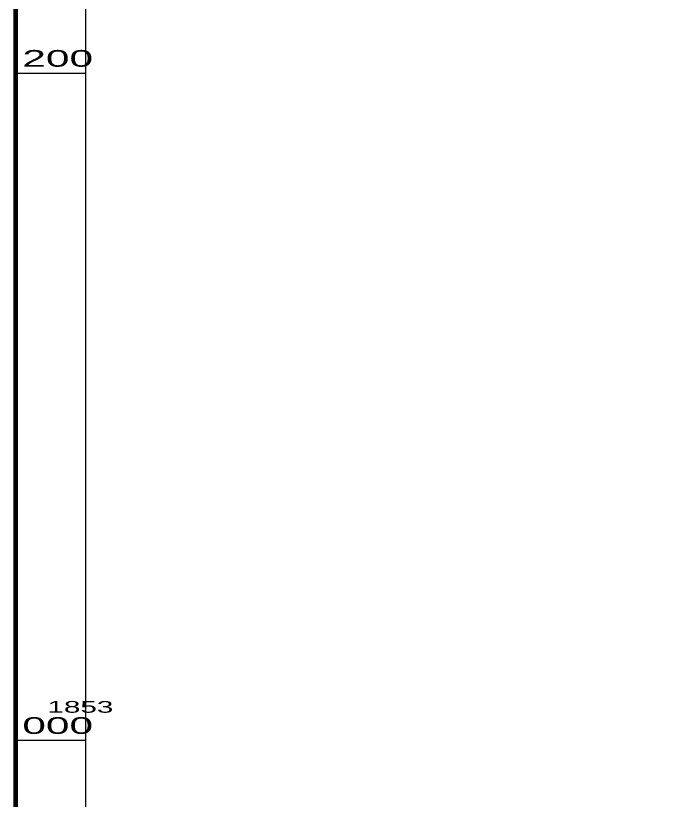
# Model space of a CAD drawing. Header units: metres. Extents: x 538779 to 540237, y 1852578 to 1854294.
# Drawn here: x 538779 to 538975.9, y 1852982.1 to 1853217.3 of the extents above; entities that cross this region are included whole.
import ezdxf

# ---------------------------------------------------------------- set-up
doc = ezdxf.new("R2010")
doc.units = ezdxf.units.M
doc.header["$LTSCALE"] = 1.4
doc.layers.add('60', color=7, linetype='Continuous', lineweight=13)

msp = doc.modelspace()

# ---------------------------------------------------------------- linework, layer by layer
at = {"layer": '60'}
for p, q in [((538800, 1853200), (538779, 1853200)), ((538800, 1853000), (538779, 1853000))]:
    msp.add_line(p, q, dxfattribs=at)
at = {"layer": '60', "lineweight": 106}
msp.add_lwpolyline([(538779, 1854221), (540221, 1854221), (540221, 1852779), (538779, 1852779)], close=True, dxfattribs=at)
at = {"layer": '60'}
msp.add_lwpolyline([(538800, 1854200), (540200, 1854200), (540200, 1852800), (538800, 1852800)], close=True, dxfattribs=at)

# ---------------------------------------------------------------- texts
at = {"layer": '60', "width": 1.9}
for s, height, p in [('200', 5, (538781, 1853202)), ('1853', 3.5, (538788.51, 1853008.34)), ('000', 5, (538781, 1853002))]:
    msp.add_text(s, height=height, dxfattribs=at).set_placement(p)

doc.saveas('drawing.dxf')
